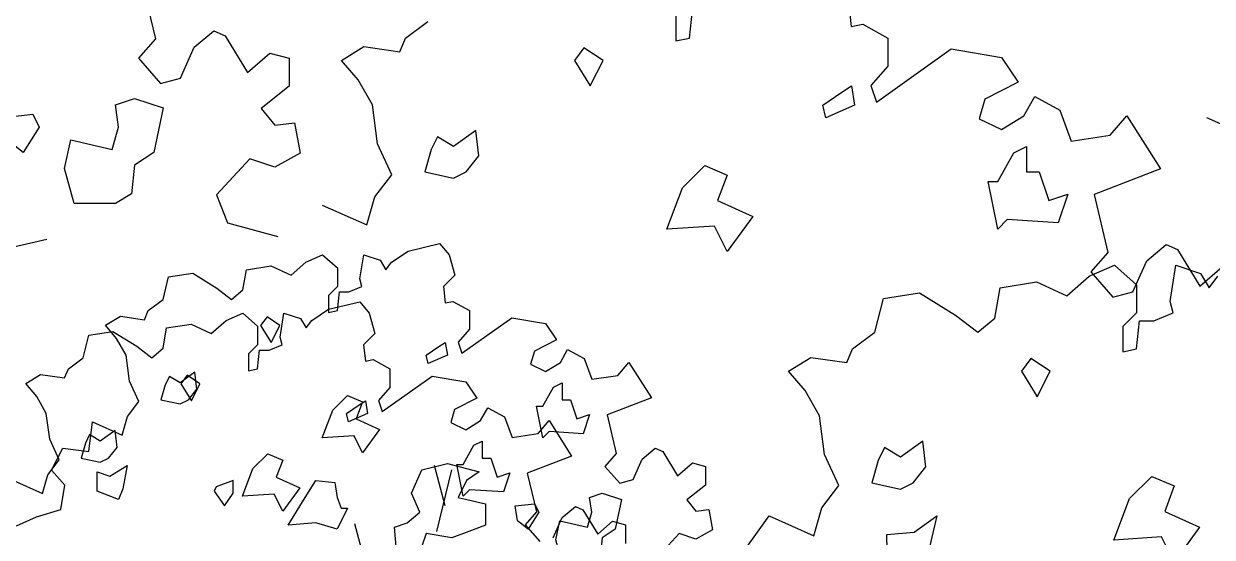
# Model space of a CAD drawing. Header units: inches. Extents: x -11 to 128, y 7 to 56.
# Drawn here: x 57.408 to 58.072, y 23.562 to 23.848 of the extents above; entities that cross this region are included whole.
import ezdxf

# ---------------------------------------------------------------- set-up
doc = ezdxf.new("R2010")
doc.units = ezdxf.units.IN
doc.header["$MEASUREMENT"] = 0
doc.layers.add('CAY', color=94, linetype='Continuous')
doc.layers.add('CAY-3', color=61, linetype='Continuous')
picture_1 = doc.add_image_def('image1.jpg', size_in_pixel=(1680, 1093))

# ---------------------------------------------------------------- blocks, each defined once
blk = doc.blocks.new('A$C76451831')
at = {"layer": 'CAY'}
for p, q in [((1850.8, 1624.3), (1867.9, 1552.3)), ((2729.7, 1598.1), (2733.2, 1567.4)), ((2532.2, 1553.2), (2535.7, 1588)), ((2179, 1553.2), (2206.7, 1573.9)), ((2515.1, 1580.9), (2515.1, 1549.7)), ((2733.2, 1567.4), (2747.4, 1570.3)), ((2747.4, 1570.3), (2778.6, 1553.2)), ((1867.9, 1552.3), (1846.6, 1528.1)), ((1916.2, 1541.7), (1940.4, 1562.3)), ((1940.4, 1562.3), (1954.5, 1555.8)), ((1954.5, 1555.8), (1982.2, 1510.4)), ((2171.9, 1536.1), (2179, 1553.2)), ((2515.1, 1549.7), (2532.2, 1553.2)), ((2778.6, 1553.2), (2778.6, 1518.4)), ((1899.1, 1503.3), (1916.2, 1541.7)), ((2099.4, 1525.5), (2127.1, 1542.6)), ((2127.1, 1542.6), (2171.9, 1536.1)), ((2764.5, 1473.6), (2857.6, 1539.7)), ((2857.6, 1539.7), (2920.1, 1529)), ((1846.6, 1528.1), (1874.3, 1496.9)), ((1982.2, 1510.4), (2010, 1534.6)), ((2010, 1534.6), (2034.1, 1528.1)), ((2034.1, 1528.1), (2034.1, 1493.3)), ((2120, 1501.3), (2099.4, 1525.5)), ((2920.1, 1529), (2940.8, 1498.4)), ((2778.6, 1518.4), (2757.4, 1494.2)), ((1874.3, 1496.9), (1899.1, 1503.3)), ((2034.1, 1493.3), (1999.3, 1465.6)), ((2137.7, 1470.1), (2120, 1501.3)), ((2757.4, 1494.2), (2764.5, 1473.6)), ((2940.8, 1498.4), (2899.5, 1477.1)), ((2947.9, 1456.5), (2961.4, 1480.7)), ((2961.4, 1480.7), (2992.7, 1463.6)), ((1999.3, 1465.6), (2016.4, 1445)), ((2144.2, 1421.7), (2137.7, 1470.1)), ((2899.5, 1477.1), (2892.4, 1452.9)), ((2992.7, 1463.6), (3006.8, 1425.2)), ((2892.4, 1452.9), (2920.1, 1439.4)), ((2920.1, 1439.4), (2947.9, 1456.5)), ((3055.2, 1432.3), (3075.8, 1456.5)), ((3075.8, 1456.5), (3117.7, 1390.4)), ((3175, 1454.3), (3230.4, 1429.5)), ((2016.4, 1445), (2040.6, 1447.9)), ((2040.6, 1447.9), (2047.7, 1410.1)), ((2161.9, 1383.3), (2144.2, 1421.7)), ((3006.8, 1425.2), (3055.2, 1432.3)), ((2047.7, 1410.1), (2016.4, 1392.5)), ((1985.2, 1403.1), (1943.9, 1358.2)), ((2016.4, 1392.5), (1985.2, 1403.1)), ((3117.7, 1390.4), (3035.1, 1358.6)), ((2140.7, 1355.6), (2161.9, 1383.3)), ((1943.9, 1358.2), (1957.5, 1323.4)), ((2075.2, 1345.6), (2130.6, 1320.8)), ((2130.6, 1320.8), (2140.7, 1355.6)), ((3035.1, 1358.6), (3052.2, 1286.6)), ((1957.5, 1323.4), (2020, 1306.3)), ((1732.8, 1302.8), (1656.2, 1285.1)), ((3052.2, 1286.6), (3031, 1262.4)), ((2228.3, 971.5), (2215.1, 1021.6)), ((2217.8, 939.8), (2236.3, 1016.3))]:
    blk.add_line(p, q, dxfattribs=at)
for points in [[(4495.5, 2123.9), (4494.4, 2182.9), (4528.2, 2186.1), (4556.7, 2206.1), (4547.2, 2167.1)], [(1694.9, 946.6), (1720, 958), (1750.3, 967.1), (1755, 997.4), (1738.5, 1015.9), (1752.7, 1043.4), (1784.9, 1039.1), (1789.6, 1076), (1826.6, 1059.5), (1833.2, 1082.7), (1847.4, 1101.2), (1835.6, 1126.7), (1831.3, 1159), (1819.5, 1179.8), (1805.7, 1196), (1824.2, 1207.4), (1854.1, 1203), (1858.8, 1214.4), (1877.3, 1228.2), (1884.3, 1256.1), (1914.2, 1260.8), (1944.1, 1242.4), (1962.6, 1228.2), (1976.7, 1240), (1981, 1265.2), (2011.3, 1269.9), (2036.5, 1258.5), (2054.9, 1274.6), (2075.8, 1283.7), (2094.3, 1267.5), (2094.3, 1244.3), (2082.9, 1232.9), (2082.9, 1212.1), (2094.3, 1214.4), (2096.6, 1237.6), (2108.4, 1237.6), (2124.5, 1244.3), (2122.2, 1253.8), (2126.9, 1283.7), (2147.3, 1277), (2154.4, 1265.2), (2161.5, 1274.6), (2182.3, 1288.4), (2221.2, 1297.8), (2233, 1283.7), (2240.1, 1258.5), (2225.9, 1244.3), (2228.3, 1223.9), (2237.7, 1225.8), (2258.6, 1214.4), (2258.6, 1191.2), (2244.4, 1175.1), (2249.1, 1161.4), (2311.2, 1205.4), (2352.9, 1198.3), (2366.7, 1177.9), (2339.1, 1163.7), (2334.4, 1147.6), (2352.9, 1138.5), (2371.4, 1149.9), (2380.4, 1166.1), (2401.2, 1154.7), (2410.7, 1129.1), (2442.9, 1133.8), (2456.7, 1149.9), (2484.6, 1105.9), (2429.6, 1084.7), (2441, 1036.7), (2426.8, 1020.6), (2445.3, 999.7), (2461.8, 1004.1), (2473.2, 1029.6), (2489.3, 1043.4), (2498.7, 1039.1), (2517.2, 1008.8), (2535.7, 1024.9), (2551.8, 1020.6), (2551.8, 997.4), (2528.6, 978.9), (2540, 965.1), (2556.1, 967.1), (2560.8, 941.9), (2540, 930.1), (2519.2, 937.2), (2491.7, 907.3)]]:
    blk.add_lwpolyline(points, dxfattribs=at)
for points in [[(2424.5, 1525.4), (2400.8, 1541.2), (2388.9, 1525.4), (2408.7, 1493.7)], [(2721.4, 1485.8), (2733.3, 1493.7), (2737.3, 1469.9), (2701.6, 1454.1), (2697.7, 1469.9)], [(1754.8, 1391.1), (1762.7, 1426.7), (1814.2, 1414.8), (1822.1, 1442.6), (1818.1, 1470.3), (1841.9, 1478.2), (1877.5, 1466.3), (1865.7, 1410.9), (1841.9, 1395), (1837.9, 1359.4), (1818.1, 1347.5), (1766.7, 1347.5)], [(1683.5, 1426.7), (1679.6, 1454.5), (1715.2, 1458.4), (1723.1, 1442.6), (1703.3, 1410.9)], [(2270.1, 1406.6), (2266.2, 1438.3), (2238.4, 1418.5), (2218.7, 1430.3), (2210.7, 1414.5), (2202.8, 1386.8), (2238.4, 1378.9), (2254.3, 1386.8)], [(2935.2, 1410.5), (2951, 1418.5), (2951, 1386.8), (2966.9, 1386.8), (2978.8, 1351.1), (3002.5, 1359.1), (2990.6, 1323.4), (2927.3, 1327.4), (2915.4, 1315.5), (2903.5, 1374.9), (2915.4, 1374.9)], [(2523.5, 1367), (2551.2, 1394.7), (2578.9, 1382.8), (2567, 1351.1), (2610.6, 1331.3), (2578.9, 1287.8), (2563.1, 1319.5), (2503.7, 1315.5)], [(2022.5, 1195.9), (2006.6, 1206.4), (1998.7, 1195.9), (2011.9, 1174.8)], [(2220.4, 1169.5), (2228.3, 1174.8), (2231, 1158.9), (2207.2, 1148.4), (2204.6, 1158.9)], [(1919.5, 1116.7), (1916.9, 1137.8), (1898.4, 1124.6), (1885.2, 1132.5), (1880, 1122), (1874.7, 1103.5), (1898.4, 1098.2), (1909, 1103.5)], [(2362.9, 1119.3), (2373.5, 1124.6), (2373.5, 1103.5), (2384.1, 1103.5), (2392, 1079.7), (2407.8, 1085), (2399.9, 1061.2), (2357.7, 1063.9), (2349.7, 1055.9), (2341.8, 1095.6), (2349.7, 1095.6)], [(2088.5, 1090.3), (2106.9, 1108.8), (2125.4, 1100.8), (2117.5, 1079.7), (2146.5, 1066.5), (2125.4, 1037.5), (2114.9, 1058.6), (2075.3, 1055.9)], [(1795.5, 989.9), (1795.5, 1013.7), (1811.3, 1008.4), (1832.5, 1021.6), (1827.2, 992.6), (1821.9, 979.4)], [(2209.9, 855.3), (2183.5, 873.8), (2188.8, 889.6), (2180.8, 905.5), (2167.6, 916), (2165, 945.1), (2180.8, 950.3), (2196.7, 963.5), (2186.1, 987.3), (2199.3, 1016.3), (2231, 1024.3), (2270.6, 1013.7), (2254.7, 1003.1), (2244.2, 982), (2278.5, 974.1), (2278.5, 947.7), (2257.4, 939.8), (2236.3, 931.9), (2204.6, 937.1), (2199.3, 921.3), (2233.6, 916), (2262.7, 900.2), (2257.4, 881.7), (2220.4, 873.8)], [(1943.3, 995.2), (1940.7, 989.9), (1953.9, 971.5), (1964.4, 987.3), (1964.4, 1003.1)], [(2054.1, 982), (2067.3, 1003.1), (2091.1, 1000.5), (2093.7, 982), (2099, 968.8), (2106.9, 968.8), (2093.7, 942.4), (2067.3, 950.3), (2033, 947.7)], [(2365.6, 929.2), (2370.9, 953), (2405.2, 945.1), (2410.4, 963.5), (2407.8, 982), (2423.6, 987.3), (2447.4, 979.4), (2439.5, 942.4), (2423.6, 931.9), (2421, 908.1), (2407.8, 900.2), (2373.5, 900.2)], [(2318.1, 953), (2315.4, 971.5), (2339.2, 974.1), (2344.5, 963.5), (2331.3, 942.4)]]:
    blk.add_lwpolyline(points, close=True, dxfattribs=at)
at = {"layer": 'CAY-3'}
for p, q in [((3100.6, 1276), (3124.7, 1296.6)), ((3124.7, 1296.6), (3138.9, 1290.1)), ((3138.9, 1290.1), (3166.6, 1244.7)), ((3083.5, 1237.6), (3100.6, 1276)), ((3001.4, 1232.8), (3029.1, 1257)), ((3029.1, 1257), (3060.4, 1270.6)), ((3031, 1262.4), (3058.7, 1231.2)), ((3060.4, 1270.6), (3088.1, 1246.4)), ((3130, 1225.7), (3137, 1270.6)), ((3137, 1270.6), (3167.7, 1260.5)), ((3166.6, 1244.7), (3194.3, 1268.9)), ((3167.7, 1260.5), (3178.3, 1242.8)), ((3178.3, 1242.8), (3188.9, 1257)), ((2911.8, 1205.1), (2918.3, 1242.8)), ((2918.3, 1242.8), (2963.7, 1249.9)), ((2963.7, 1249.9), (3001.4, 1232.8)), ((3088.1, 1246.4), (3088.1, 1211.6)), ((2762.6, 1187.4), (2773.2, 1229.3)), ((2773.2, 1229.3), (2818.1, 1236.4)), ((2818.1, 1236.4), (2862.9, 1208.6)), ((3058.7, 1231.2), (3083.5, 1237.6)), ((3133.5, 1211.6), (3130, 1225.7)), ((2862.9, 1208.6), (2890.6, 1187.4)), ((2890.6, 1187.4), (2911.8, 1205.1)), ((3088.1, 1211.6), (3071, 1194.5)), ((3088.1, 1166.8), (3091.6, 1201.6)), ((3091.6, 1201.6), (3109.3, 1201.6)), ((3109.3, 1201.6), (3133.5, 1211.6)), ((2734.9, 1166.8), (2762.6, 1187.4)), ((3071, 1194.5), (3071, 1163.2)), ((2655.3, 1139), (2683, 1156.1)), ((2683, 1156.1), (2727.8, 1149.6)), ((2727.8, 1149.6), (2734.9, 1166.8)), ((3071, 1163.2), (3088.1, 1166.8)), ((2676, 1114.8), (2655.3, 1139)), ((2693.6, 1083.6), (2676, 1114.8)), ((2700.1, 1035.2), (2693.6, 1083.6)), ((2717.8, 996.9), (2700.1, 1035.2)), ((2696.6, 969.1), (2717.8, 996.9)), ((2686.6, 934.3), (2696.6, 969.1)), ((2561.2, 861.8), (2631.1, 959.1)), ((2631.1, 959.1), (2686.6, 934.3)), ((6577.4, 899), (6564.2, 949.2))]:
    blk.add_line(p, q, dxfattribs=at)
for points in [[(6138.7, 1003.6), (6175.6, 987), (6182.3, 1010.2), (6196.5, 1028.7), (6184.7, 1054.3), (6180.3, 1086.5), (6168.5, 1107.4), (6154.8, 1123.5), (6173.3, 1134.9), (6203.1, 1130.6), (6207.9, 1142), (6226.3, 1155.7), (6233.4, 1183.7), (6263.3, 1188.4), (6293.2, 1169.9), (6311.6, 1155.7), (6325.8, 1167.5), (6330.1, 1192.7), (6360.4, 1197.4), (6385.5, 1186), (6404, 1202.1), (6424.8, 1211.2), (6443.3, 1195.1), (6443.3, 1171.9), (6431.9, 1160.5), (6431.9, 1139.6), (6443.3, 1142), (6445.7, 1165.2), (6457.5, 1165.2), (6473.6, 1171.9), (6471.2, 1181.3), (6475.9, 1211.2), (6496.4, 1204.5), (6503.5, 1192.7), (6510.5, 1202.1), (6531.4, 1215.9), (6570.3, 1225.3), (6582.1, 1211.2), (6589.1, 1186), (6575, 1171.9), (6577.4, 1151.4), (6586.8, 1153.4), (6607.6, 1142), (6607.6, 1118.8), (6593.5, 1102.7), (6598.2, 1088.9), (6660.3, 1132.9), (6702, 1125.9), (6715.7, 1105.4), (6688.2, 1091.2), (6683.5, 1075.1), (6702, 1066.1), (6720.4, 1077.5), (6729.5, 1093.6), (6750.3, 1082.2), (6759.7, 1056.6), (6792, 1061.4), (6805.7, 1077.5), (6833.6, 1033.4), (6778.6, 1012.2), (6790, 964.2), (6775.9, 948.1), (6794.3, 927.3)], [(6810.8, 931.6), (6822.2, 957.2), (6838.4, 970.9), (6847.8, 966.6), (6866.3, 936.3), (6884.7, 952.4), (6900.9, 948.1), (6900.9, 924.9)]]:
    blk.add_lwpolyline(points, dxfattribs=at)
for points in [[(2980.4, 1138.9), (2956.7, 1154.8), (2944.8, 1138.9), (2964.6, 1107.2)], [(6371.5, 1123.4), (6355.7, 1134), (6347.8, 1123.4), (6361, 1102.3)], [(6569.5, 1097), (6577.4, 1102.3), (6580, 1086.5), (6556.3, 1075.9), (6553.6, 1086.5)], [(6268.6, 1044.2), (6266, 1065.3), (6247.5, 1052.1), (6234.3, 1060.1), (6229, 1049.5), (6223.7, 1031), (6247.5, 1025.7), (6258, 1031)], [(2826, 1020.1), (2822.1, 1051.8), (2794.4, 1032), (2774.6, 1043.9), (2766.7, 1028), (2758.7, 1000.3), (2794.4, 992.4), (2810.2, 1000.3)], [(6712, 1046.9), (6722.6, 1052.1), (6722.6, 1031), (6733.1, 1031), (6741, 1007.2), (6756.9, 1012.5), (6748.9, 988.8), (6706.7, 991.4), (6698.8, 983.5), (6690.9, 1023.1), (6698.8, 1023.1)], [(6437.5, 1017.8), (6456, 1036.3), (6474.5, 1028.4), (6466.5, 1007.2), (6495.6, 994), (6474.5, 965), (6463.9, 986.1), (6424.3, 983.5)], [(3079.4, 980.5), (3107.1, 1008.2), (3134.8, 996.3), (3123, 964.7), (3166.5, 944.9), (3134.8, 901.3), (3119, 933), (3059.6, 929)]]:
    blk.add_lwpolyline(points, close=True, dxfattribs=at)

msp = doc.modelspace()

# ---------------------------------------------------------------- block references
at = {"layer": 'CAY', "xscale": 0.0004489089019145984, "yscale": 0.0004489089019145984, "zscale": 0.0004489089019145984}
for p in [(54.64618, 23.14297), (56.64307, 23.14297), (55.87234, 22.58311)]:
    msp.add_blockref('A$C76451831', p, dxfattribs=at)

# ---------------------------------------------------------------- pictures from other files: only their frames are drawn
image = msp.add_image(picture_1, insert=(12.49661, 7.37723), size_in_units=(74.4025, 48.40591))
image.dxf.flags = 6

doc.saveas('drawing.dxf')
